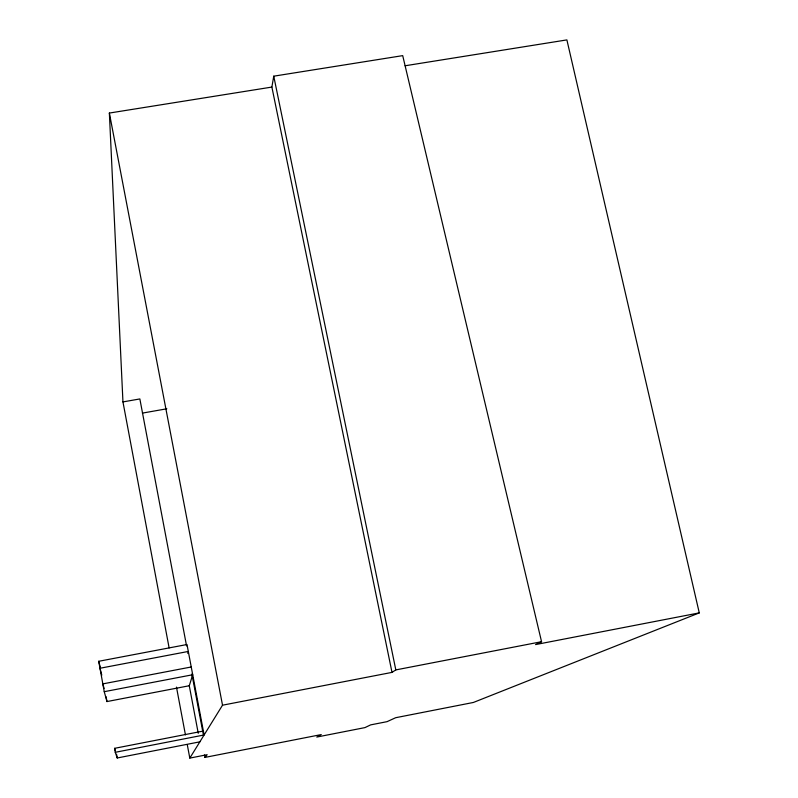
<?xml version="1.0" encoding="UTF-8"?>
<svg xmlns="http://www.w3.org/2000/svg" width="798" height="798" viewBox="0 0 798 798"><rect width="100%" height="100%" fill="white"/><g stroke="black" fill="none" stroke-linecap="round" stroke-linejoin="round"><path stroke-width="1.2" d="M204.468 754.968L204.936 757.412L207.141 754.699L189.804 758.1L222.522 705.193L392.008 672.385L271.879 87.072L273.754 76.179L402.711 55.631L541.553 641.712L535.578 644.585L699.277 612.884L566.889 39.9L405.125 65.765M187.809 653.442L188.308 651.447L99.989 668.255L101.795 675.148M198.253 733.292L189.276 685.741L192.707 674.739L104.249 691.686L98.723 661.283L186.991 644.515L204.108 734.978L115.271 752.305L114.553 748.334L203.36 731.038M392.008 672.385L395.818 669.911L541.553 641.712M699.277 612.884L473.364 702.469L395.678 717.711L387.05 721.661L370.641 724.883L364.955 727.606L316.776 737.063L321.245 734.579L204.936 757.412M115.271 752.305L117.226 757.98L199.869 741.831M104.249 691.686L106.972 701.562L189.276 685.741M191.241 666.978L102.832 683.886L104.079 688.514M142.413 413.105L166.832 408.785M169.126 647.936L122.952 401.913L139.859 398.94L186.562 645.891M122.952 401.913L109.366 113.057L271.879 87.072M114.553 748.334L115.221 750.32M98.723 661.283L100.269 667.258M273.754 76.179L395.818 669.911M109.366 113.057L222.522 705.193M191.879 674.011L203.44 735.138M176.478 687.108L185.435 734.848M187.271 744.634L189.804 758.1M106.084 696.714L106.972 701.562M116.558 754.29L117.226 757.98"/></g></svg>
